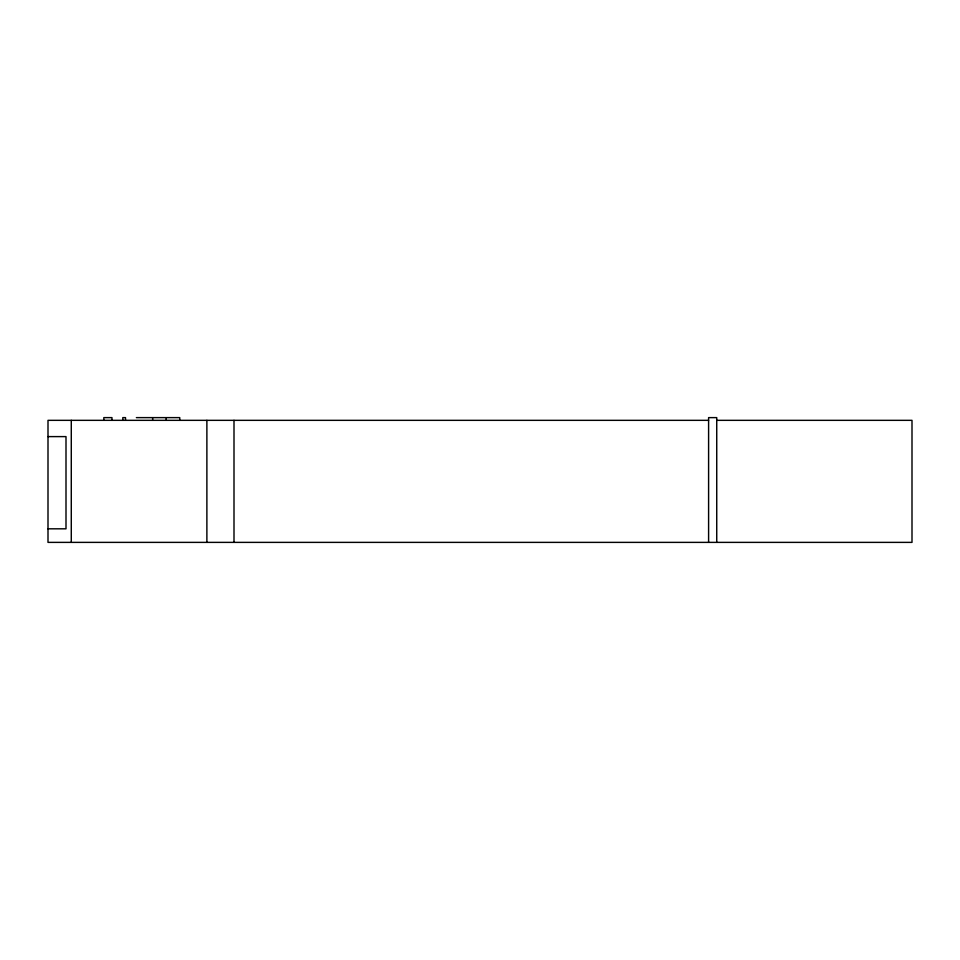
<?xml version="1.0" encoding="UTF-8"?>
<svg xmlns="http://www.w3.org/2000/svg" width="960" height="960" viewBox="0 0 960 960"><rect width="100%" height="100%" fill="white"/><g stroke="black" fill="none" stroke-linecap="round" stroke-linejoin="round"><path stroke-width="1.44" d="M136.368 417.624L179.76 417.624L179.76 420.336M708.6 420.336L48 420.336L48 542.376L912 542.376L912 420.336L716.736 420.336M48 436.608L66 436.608L66 528.816L48 528.816M716.736 542.376L716.736 417.624L708.6 417.624L708.6 542.376M234 420.336L234 542.376M206.88 420.336L206.88 542.376M166.2 417.624L166.2 420.336M152.64 417.624L152.64 420.336M125.52 420.336L125.52 417.624L122.808 417.624L122.808 420.336M111.96 420.336L111.96 417.624L103.824 417.624L103.824 420.336M71.28 420.336L71.28 542.376"/></g></svg>
